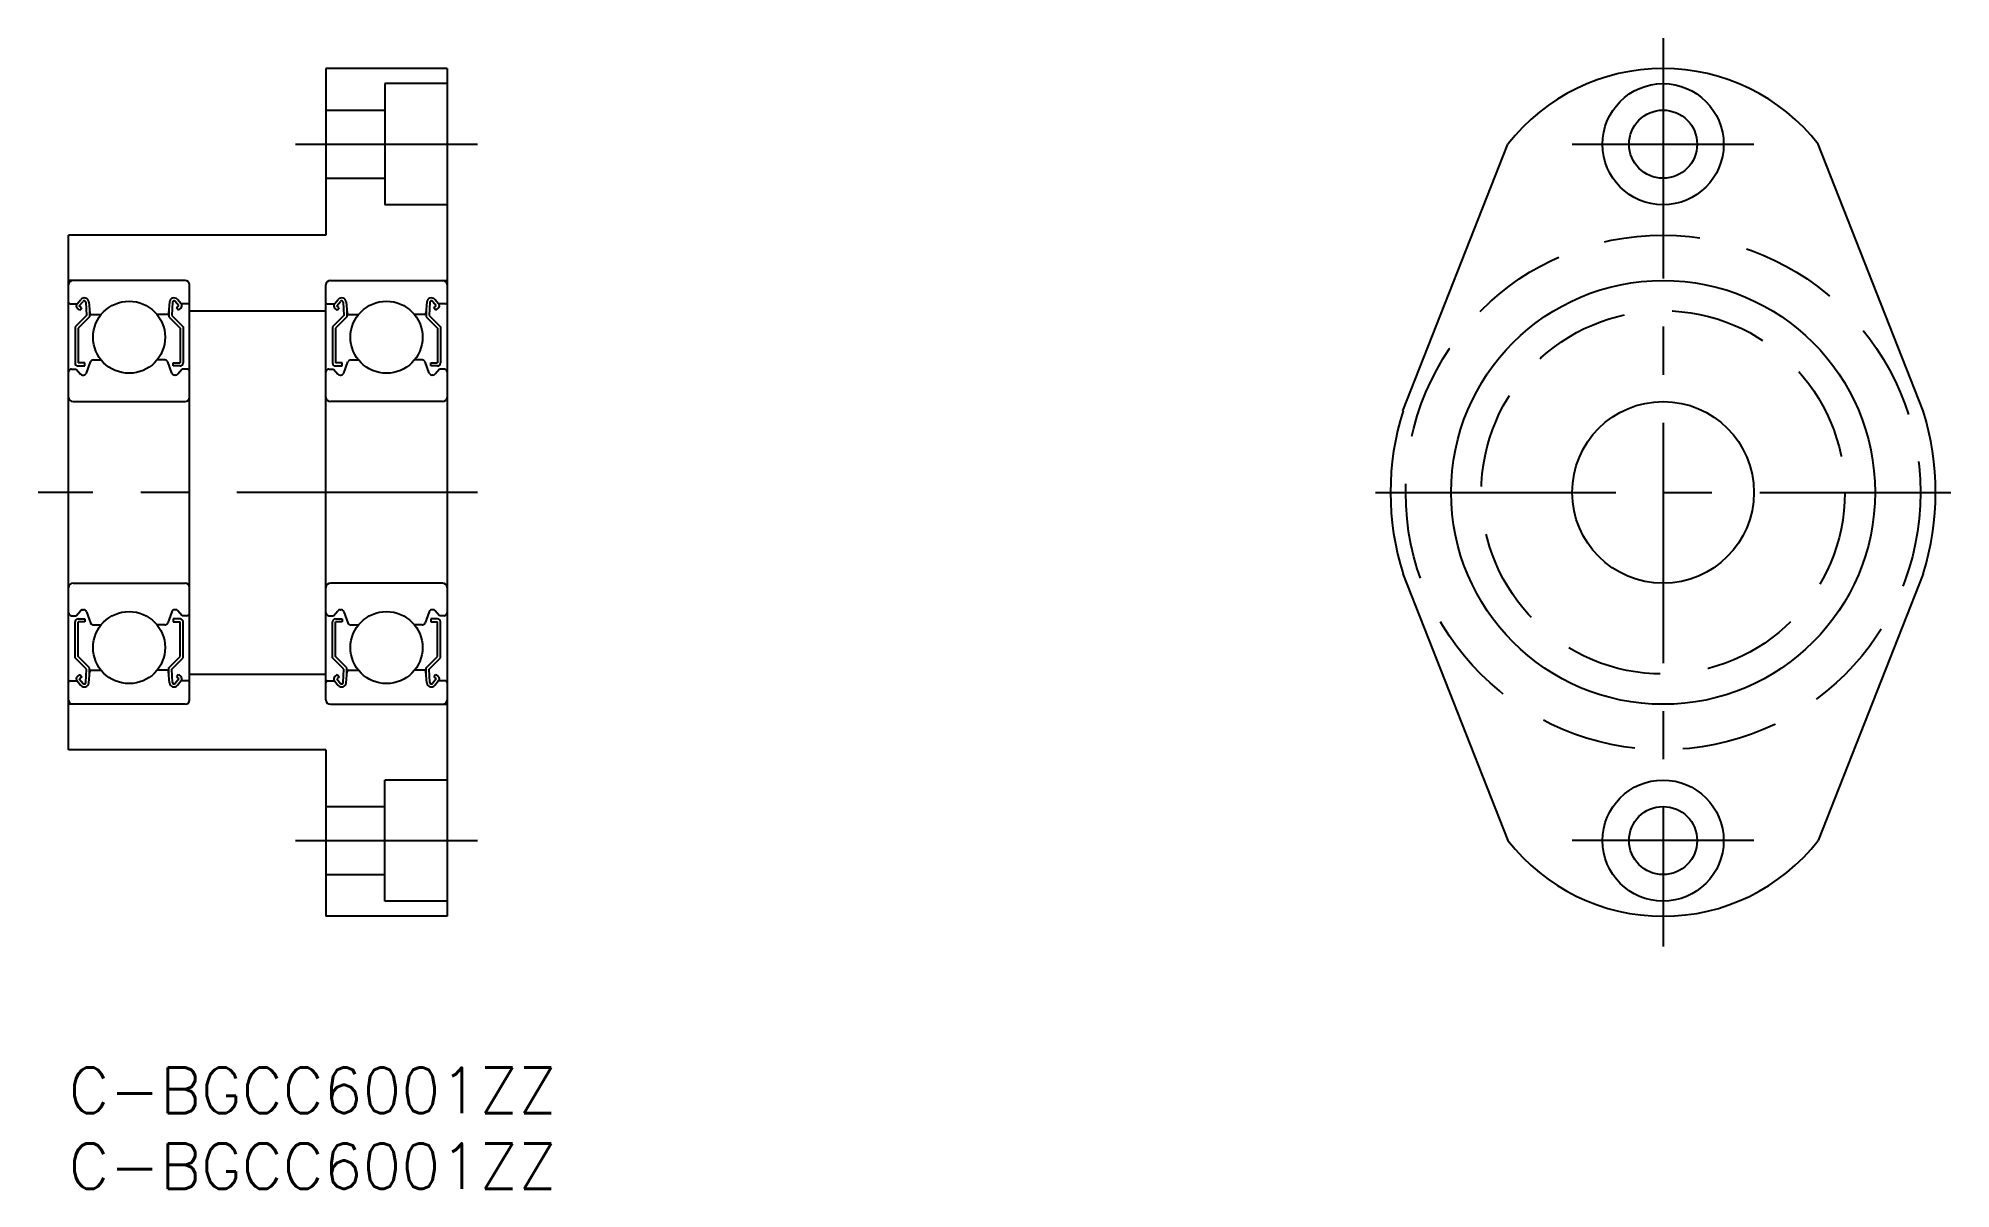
# Model space of a CAD drawing. Extents: x -2 to 124, y -8 to 68.
import ezdxf

# ---------------------------------------------------------------- set-up
doc = ezdxf.new("R2010")
doc.units = 0
doc.header["$LTSCALE"] = 0.5
doc.linetypes.add('CENTER', pattern=[50.8, 31.75, -6.35, 6.35, -6.35])
doc.linetypes.add('DASHED', pattern=[19.05, 12.7, -6.35])
for name, color, linetype in [('MSM_CENTER', 1, 'CENTER'), ('MSM_CONTINUOUS', 7, 'CONTINUOUS'), ('MSM_DASHED', 4, 'DASHED'), ('MSM_PART_NUMBER', 7, 'CONTINUOUS')]:
    doc.layers.add(name, color=color, linetype=linetype)
doc.styles.get("Standard").update_dxf_attribs({"font": 'txt.shx', "height": 3, "bigfont": 'bigfont.shx'})

# ---------------------------------------------------------------- blocks, each defined once
blk = doc.blocks.new('*U25')
at = {"layer": 'MSM_PART_NUMBER'}
blk.add_text('C-BGCC6001ZZ', height=3, dxfattribs=at).set_placement((0, -3))
blk = doc.blocks.new('*U26')
at = {"layer": 'MSM_PART_NUMBER'}
blk.add_text('C-BGCC6001ZZ', height=3, dxfattribs=at).set_placement((0, -8))

msp = doc.modelspace()

# ---------------------------------------------------------------- linework, layer by layer
at = {"layer": 'MSM_CENTER'}
for p, q in [((105.31, 68), (105.31, 8)), ((15, 61), (27, 61)), ((99.31, 61), (111.31, 61)), ((27, 38), (-2, 38)), ((86.31, 38), (124.31, 38)), ((15, 15), (27, 15)), ((111.31, 15), (99.31, 15))]:
    msp.add_line(p, q, dxfattribs=at)
at = {"layer": 'MSM_CONTINUOUS'}
for p, q in [((17, 66), (17, 55)), ((25, 66), (17, 66)), ((25, 66), (25, 10)), ((25, 65), (20.9, 65)), ((20.9, 65), (20.9, 57)), ((17, 63.25), (20.9, 63.25)), ((88.13, 43.38), (95.06, 61)), ((122.49, 43.38), (115.56, 61)), ((17, 58.75), (20.9, 58.75)), ((25, 57), (20.9, 57)), ((0, 21), (0, 55)), ((17, 55), (0, 55)), ((7.7, 52), (0, 52)), ((17.3, 52), (25, 52)), ((0.56, 50.45), (0.81, 50.75)), ((0.71, 50.32), (0.96, 50.62)), ((1.14, 50.56), (1.18, 49.68)), ((1.34, 50.58), (1.4, 49.84)), ((6.66, 50.58), (6.6, 49.84)), ((6.86, 50.56), (6.82, 49.68)), ((7.29, 50.32), (7.04, 50.62)), ((7.44, 50.45), (7.19, 50.75)), ((8, 24.3), (8, 51.7)), ((17, 24.3), (17, 51.7)), ((17.56, 50.45), (17.81, 50.75)), ((17.71, 50.32), (17.96, 50.62)), ((18.14, 50.56), (18.18, 49.68)), ((18.34, 50.58), (18.4, 49.84)), ((23.66, 50.58), (23.6, 49.84)), ((23.86, 50.56), (23.82, 49.68)), ((24.29, 50.32), (24.04, 50.62)), ((24.44, 50.45), (24.19, 50.75)), ((0.1, 50.45), (0.56, 50.45)), ((1.18, 49.68), (0.43, 48.93)), ((0.74, 50.04), (0.58, 50.17)), ((1.38, 49.6), (0.63, 48.85)), ((0.87, 50.19), (0.71, 50.32)), ((0.74, 50.04), (0.87, 50.19)), ((1.38, 50.07), (1.38, 49.6)), ((1.5, 49.75), (2.15, 49.75)), ((6.5, 49.75), (5.85, 49.75)), ((6.62, 50.07), (6.62, 49.6)), ((6.62, 49.6), (7.37, 48.85)), ((6.82, 49.68), (7.57, 48.93)), ((7.13, 50.19), (7.29, 50.32)), ((7.26, 50.04), (7.13, 50.19)), ((7.26, 50.04), (7.42, 50.17)), ((7.9, 50.45), (7.44, 50.45)), ((8, 50), (17, 50)), ((17.1, 50.45), (17.56, 50.45)), ((18.18, 49.68), (17.43, 48.93)), ((17.74, 50.04), (17.58, 50.17)), ((18.38, 49.6), (17.63, 48.85)), ((17.87, 50.19), (17.71, 50.32)), ((17.74, 50.04), (17.87, 50.19)), ((18.38, 50.07), (18.38, 49.6)), ((18.5, 49.75), (19.15, 49.75)), ((23.5, 49.75), (22.85, 49.75)), ((23.62, 50.07), (23.62, 49.6)), ((23.62, 49.6), (24.37, 48.85)), ((23.82, 49.68), (24.57, 48.93)), ((24.13, 50.19), (24.29, 50.32)), ((24.26, 50.04), (24.13, 50.19)), ((24.26, 50.04), (24.42, 50.17)), ((24.9, 50.45), (24.44, 50.45)), ((0.43, 48.93), (0.43, 46.55)), ((0.63, 48.85), (0.63, 46.55)), ((7.37, 48.85), (7.37, 46.55)), ((7.57, 48.93), (7.57, 46.55)), ((17.43, 48.93), (17.43, 46.55)), ((17.63, 48.85), (17.63, 46.55)), ((24.37, 48.85), (24.37, 46.55)), ((24.57, 48.93), (24.57, 46.55)), ((1.64, 46.75), (2.15, 46.75)), ((6.36, 46.75), (5.85, 46.75)), ((18.64, 46.75), (19.15, 46.75)), ((23.36, 46.75), (22.85, 46.75)), ((0.2, 46.15), (0.5, 46.15)), ((0.5, 46.15), (0.78, 45.82)), ((1.08, 46.55), (0.63, 46.55)), ((0.63, 46.35), (1.08, 46.35)), ((0.93, 45.75), (0.99, 45.75)), ((1.08, 46.35), (1.08, 46.55)), ((1.18, 45.88), (1.45, 46.62)), ((6.82, 45.88), (6.55, 46.62)), ((6.92, 46.55), (7.37, 46.55)), ((6.92, 46.35), (6.92, 46.55)), ((7.37, 46.35), (6.92, 46.35)), ((7.07, 45.75), (7.01, 45.75)), ((7.5, 46.15), (7.22, 45.82)), ((7.8, 46.15), (7.5, 46.15)), ((17.2, 46.15), (17.5, 46.15)), ((17.5, 46.15), (17.78, 45.82)), ((18.08, 46.55), (17.63, 46.55)), ((17.63, 46.35), (18.08, 46.35)), ((17.93, 45.75), (17.99, 45.75)), ((18.08, 46.35), (18.08, 46.55)), ((18.18, 45.88), (18.45, 46.62)), ((23.82, 45.88), (23.55, 46.62)), ((23.92, 46.55), (24.37, 46.55)), ((23.92, 46.35), (23.92, 46.55)), ((24.37, 46.35), (23.92, 46.35)), ((24.07, 45.75), (24.01, 45.75)), ((24.5, 46.15), (24.22, 45.82)), ((24.8, 46.15), (24.5, 46.15)), ((0.3, 44), (7.7, 44)), ((24.7, 44), (17.3, 44)), ((0.3, 32), (7.7, 32)), ((24.7, 32), (17.3, 32)), ((88.13, 32.62), (95.06, 15)), ((122.49, 32.62), (115.56, 15)), ((0.2, 29.85), (0.5, 29.85)), ((0.43, 27.07), (0.43, 29.45)), ((0.5, 29.85), (0.78, 30.18)), ((0.63, 29.65), (1.08, 29.65)), ((0.63, 27.15), (0.63, 29.45)), ((1.08, 29.45), (0.63, 29.45)), ((0.93, 30.25), (0.99, 30.25)), ((1.08, 29.65), (1.08, 29.45)), ((1.18, 30.12), (1.45, 29.38)), ((1.64, 29.25), (2.15, 29.25)), ((6.36, 29.25), (5.85, 29.25)), ((6.82, 30.12), (6.55, 29.38)), ((7.37, 29.65), (6.92, 29.65)), ((6.92, 29.65), (6.92, 29.45)), ((6.92, 29.45), (7.37, 29.45)), ((7.07, 30.25), (7.01, 30.25)), ((7.5, 29.85), (7.22, 30.18)), ((7.37, 27.15), (7.37, 29.45)), ((7.8, 29.85), (7.5, 29.85)), ((7.57, 27.07), (7.57, 29.45)), ((17.2, 29.85), (17.5, 29.85)), ((17.43, 27.07), (17.43, 29.45)), ((17.5, 29.85), (17.78, 30.18)), ((17.63, 29.65), (18.08, 29.65)), ((17.63, 27.15), (17.63, 29.45)), ((18.08, 29.45), (17.63, 29.45)), ((17.93, 30.25), (17.99, 30.25)), ((18.08, 29.65), (18.08, 29.45)), ((18.18, 30.12), (18.45, 29.38)), ((18.64, 29.25), (19.15, 29.25)), ((23.36, 29.25), (22.85, 29.25)), ((23.82, 30.12), (23.55, 29.38)), ((24.37, 29.65), (23.92, 29.65)), ((23.92, 29.65), (23.92, 29.45)), ((23.92, 29.45), (24.37, 29.45)), ((24.07, 30.25), (24.01, 30.25)), ((24.5, 29.85), (24.22, 30.18)), ((24.37, 27.15), (24.37, 29.45)), ((24.8, 29.85), (24.5, 29.85)), ((24.57, 27.07), (24.57, 29.45)), ((1.18, 26.32), (0.43, 27.07)), ((1.38, 26.4), (0.63, 27.15)), ((6.62, 26.4), (7.37, 27.15)), ((6.82, 26.32), (7.57, 27.07)), ((18.18, 26.32), (17.43, 27.07)), ((18.38, 26.4), (17.63, 27.15)), ((23.62, 26.4), (24.37, 27.15)), ((23.82, 26.32), (24.57, 27.07)), ((0.1, 25.55), (0.56, 25.55)), ((0.56, 25.55), (0.81, 25.25)), ((0.74, 25.96), (0.58, 25.83)), ((0.87, 25.81), (0.71, 25.68)), ((0.71, 25.68), (0.96, 25.38)), ((0.74, 25.96), (0.87, 25.81)), ((1.14, 25.44), (1.18, 26.32)), ((1.34, 25.42), (1.4, 26.16)), ((1.38, 25.93), (1.38, 26.4)), ((1.5, 26.25), (2.15, 26.25)), ((6.5, 26.25), (5.85, 26.25)), ((6.66, 25.42), (6.6, 26.16)), ((6.62, 25.93), (6.62, 26.4)), ((6.86, 25.44), (6.82, 26.32)), ((7.29, 25.68), (7.04, 25.38)), ((7.26, 25.96), (7.13, 25.81)), ((7.13, 25.81), (7.29, 25.68)), ((7.44, 25.55), (7.19, 25.25)), ((7.26, 25.96), (7.42, 25.83)), ((7.9, 25.55), (7.44, 25.55)), ((8, 26), (17, 26)), ((17.1, 25.55), (17.56, 25.55)), ((17.56, 25.55), (17.81, 25.25)), ((17.74, 25.96), (17.58, 25.83)), ((17.87, 25.81), (17.71, 25.68)), ((17.71, 25.68), (17.96, 25.38)), ((17.74, 25.96), (17.87, 25.81)), ((18.14, 25.44), (18.18, 26.32)), ((18.34, 25.42), (18.4, 26.16)), ((18.38, 25.93), (18.38, 26.4)), ((18.5, 26.25), (19.15, 26.25)), ((23.5, 26.25), (22.85, 26.25)), ((23.66, 25.42), (23.6, 26.16)), ((23.62, 25.93), (23.62, 26.4)), ((23.86, 25.44), (23.82, 26.32)), ((24.29, 25.68), (24.04, 25.38)), ((24.26, 25.96), (24.13, 25.81)), ((24.13, 25.81), (24.29, 25.68)), ((24.44, 25.55), (24.19, 25.25)), ((24.26, 25.96), (24.42, 25.83)), ((24.9, 25.55), (24.44, 25.55)), ((7.7, 24), (0, 24)), ((17.3, 24), (25, 24)), ((17, 21), (0, 21)), ((17, 21), (17, 10)), ((25, 19), (20.9, 19)), ((20.9, 11), (20.9, 19)), ((17, 17.25), (20.9, 17.25)), ((17, 12.75), (20.9, 12.75)), ((25, 11), (20.9, 11)), ((25, 10), (17, 10))]:
    msp.add_line(p, q, dxfattribs=at)
for centre, radius in [((105.31, 61), 4), ((105.31, 61), 2.25), ((105.31, 38), 14), ((4, 48.25), 2.38), ((21, 48.25), 2.38), ((105.31, 38), 6), ((4, 27.75), 2.38), ((21, 27.75), 2.38), ((105.31, 15), 4), ((105.31, 15), 2.25)]:
    msp.add_circle(centre, radius, dxfattribs=at)
for centre, radius, start, end in [((105.31, 53), 13, 37.9799, 142.0201), ((0.3, 51.7), 0.3, 90, 180), ((7.7, 51.7), 0.3, 0, 90), ((17.3, 51.7), 0.3, 90, 180), ((24.7, 51.7), 0.3, 0, 90), ((0.1, 50.55), 0.1, 180, 270), ((1.04, 50.55), 0.3, 4.9968, 140.002), ((1.04, 50.56), 0.1, 2.8198, 140.0022), ((6.96, 50.55), 0.3, 39.998, 175.0032), ((6.96, 50.56), 0.1, 39.9978, 177.1802), ((7.9, 50.55), 0.1, 270, 0), ((17.1, 50.55), 0.1, 180, 270), ((18.04, 50.55), 0.3, 4.9968, 140.002), ((18.04, 50.56), 0.1, 2.8198, 140.0022), ((23.96, 50.55), 0.3, 39.998, 175.0032), ((23.96, 50.56), 0.1, 39.9978, 177.1802), ((24.9, 50.55), 0.1, 270, 0), ((0.71, 50.32), 0.2, 140.002, 230.0863), ((1.5, 49.85), 0.1, 184.9968, 269.9991), ((6.5, 49.85), 0.1, 270.0009, 355.0032), ((7.29, 50.32), 0.2, 309.9137, 39.998), ((17.71, 50.32), 0.2, 140.002, 230.0863), ((18.5, 49.85), 0.1, 184.9968, 269.9991), ((23.5, 49.85), 0.1, 270.0009, 355.0032), ((24.29, 50.32), 0.2, 309.9137, 39.998), ((1.64, 46.55), 0.2, 90, 159.9916), ((6.36, 46.55), 0.2, 20.0084, 90), ((18.64, 46.55), 0.2, 90, 159.9916), ((23.36, 46.55), 0.2, 20.0084, 90), ((0.2, 45.95), 0.2, 90, 180), ((0.63, 46.55), 0.2, 180, 270), ((0.93, 45.95), 0.2, 219.9952, 270), ((0.99, 45.95), 0.2, 270, 339.9916), ((7.01, 45.95), 0.2, 200.0084, 270), ((7.07, 45.95), 0.2, 270, 320.0048), ((7.37, 46.55), 0.2, 270, 0), ((7.8, 45.95), 0.2, 0, 90), ((17.2, 45.95), 0.2, 90, 180), ((17.63, 46.55), 0.2, 180, 270), ((17.93, 45.95), 0.2, 219.9952, 270), ((17.99, 45.95), 0.2, 270, 339.9916), ((24.01, 45.95), 0.2, 200.0084, 270), ((24.07, 45.95), 0.2, 270, 320.0048), ((24.37, 46.55), 0.2, 270, 0), ((24.8, 45.95), 0.2, 0, 90), ((0.3, 44.3), 0.3, 180, 270), ((7.7, 44.3), 0.3, 270, 0), ((17.3, 44.3), 0.3, 180, 270), ((24.7, 44.3), 0.3, 270, 0), ((105.31, 38), 18, 162.6065, 197.3935), ((105.31, 38), 18, 342.6065, 17.3935), ((0.3, 31.7), 0.3, 90, 180), ((7.7, 31.7), 0.3, 0, 90), ((17.3, 31.7), 0.3, 90, 180), ((24.7, 31.7), 0.3, 0, 90), ((0.2, 30.05), 0.2, 180, 270), ((0.63, 29.45), 0.2, 90, 180), ((0.93, 30.05), 0.2, 90, 140.0048), ((0.99, 30.05), 0.2, 20.0084, 90), ((1.64, 29.45), 0.2, 200.0084, 270), ((6.36, 29.45), 0.2, 270, 339.9916), ((7.01, 30.05), 0.2, 90, 159.9916), ((7.07, 30.05), 0.2, 39.9952, 90), ((7.37, 29.45), 0.2, 0, 90), ((7.8, 30.05), 0.2, 270, 0), ((17.2, 30.05), 0.2, 180, 270), ((17.63, 29.45), 0.2, 90, 180), ((17.93, 30.05), 0.2, 90, 140.0048), ((17.99, 30.05), 0.2, 20.0084, 90), ((18.64, 29.45), 0.2, 200.0084, 270), ((23.36, 29.45), 0.2, 270, 339.9916), ((24.01, 30.05), 0.2, 90, 159.9916), ((24.07, 30.05), 0.2, 39.9952, 90), ((24.37, 29.45), 0.2, 0, 90), ((24.8, 30.05), 0.2, 270, 0), ((0.1, 25.45), 0.1, 90, 180), ((0.71, 25.68), 0.2, 129.9137, 219.998), ((1.04, 25.45), 0.3, 219.998, 355.0032), ((1.04, 25.44), 0.1, 219.9978, 357.1802), ((1.5, 26.15), 0.1, 90.0009, 175.0032), ((6.5, 26.15), 0.1, 4.9968, 89.9991), ((6.96, 25.45), 0.3, 184.9968, 320.002), ((6.96, 25.44), 0.1, 182.8198, 320.0022), ((7.29, 25.68), 0.2, 320.002, 50.0863), ((7.9, 25.45), 0.1, 0, 90), ((17.1, 25.45), 0.1, 90, 180), ((17.71, 25.68), 0.2, 129.9137, 219.998), ((18.04, 25.45), 0.3, 219.998, 355.0032), ((18.04, 25.44), 0.1, 219.9978, 357.1802), ((18.5, 26.15), 0.1, 90.0009, 175.0032), ((23.5, 26.15), 0.1, 4.9968, 89.9991), ((23.96, 25.45), 0.3, 184.9968, 320.002), ((23.96, 25.44), 0.1, 182.8198, 320.0022), ((24.29, 25.68), 0.2, 320.002, 50.0863), ((24.9, 25.45), 0.1, 0, 90), ((0.3, 24.3), 0.3, 180, 270), ((7.7, 24.3), 0.3, 270, 0), ((17.3, 24.3), 0.3, 180, 270), ((24.7, 24.3), 0.3, 270, 0), ((105.31, 23), 13, 217.9799, 322.0201)]:
    msp.add_arc(centre, radius, start, end, dxfattribs=at)
at = {"layer": 'MSM_DASHED'}
for radius in [17, 12]:
    msp.add_circle((105.31, 38), radius, dxfattribs=at)

# ---------------------------------------------------------------- block references
at = {"layer": 'MSM_CONTINUOUS'}
for name in ['*U25', '*U26']:
    msp.add_blockref(name, (0, 0), dxfattribs=at)

doc.saveas('drawing.dxf')
